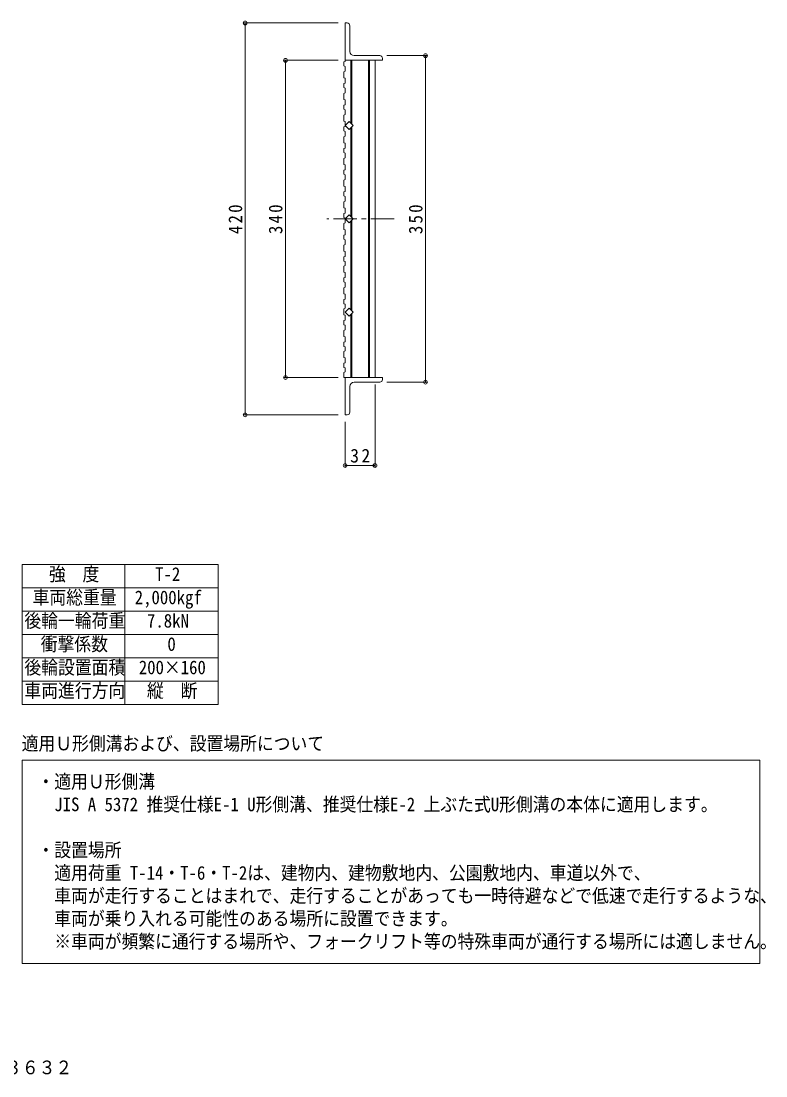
# Model space of a CAD drawing. Units: millimetres, scale not verified. Extents: x -889 to 934, y -680 to 623.
# Drawn here: x 137 to 934, y -680 to 450 of the extents above; entities that cross this region are included whole.
import ezdxf
from ezdxf.enums import TextEntityAlignment as Align

# ---------------------------------------------------------------- set-up
doc = ezdxf.new("R2010")
doc.units = ezdxf.units.MM
doc.header["$LTSCALE"] = 5
doc.header["$PDMODE"] = 32
doc.header["$PDSIZE"] = 4
doc.linetypes.add('CHAIN1', pattern=[8, 5, -1, 1, -1])
for name, color, linetype, lineweight in [('B-0', 2, 'Continuous', 9), ('B-2', 3, 'Continuous', 9), ('B-4', 7, 'Continuous', 9), ('F-4', 2, 'Continuous', 9)]:
    doc.layers.add(name, color=color, linetype=linetype, lineweight=lineweight)
doc.layers.add('F-5', color=7, linetype='Continuous')
doc.styles.add('ＭＳ ゴシック', font='')
doc.styles.get('ＭＳ ゴシック').set_extended_font_data('MS Gothic')

msp = doc.modelspace()

# ---------------------------------------------------------------- linework, layer by layer
at = {"layer": 'B-0'}
for p, q in [((483.645, 408.125), (483.645, 448.125)), ((485.645, 448.125), (483.645, 448.125)), ((488.645, 417.625), (488.645, 445.125)), ((523.645, 408.125), (483.645, 408.125)), ((493.145, 413.125), (520.645, 413.125)), ((523.645, 410.125), (523.645, 408.125)), ((523.645, 68.124), (482.145, 68.124)), ((483.645, 68.124), (483.645, 28.124)), ((523.645, 66.124), (523.645, 68.124)), ((488.645, 58.624), (488.645, 31.124)), ((493.145, 63.124), (520.645, 63.124)), ((485.645, 28.124), (483.645, 28.124))]:
    msp.add_line(p, q, dxfattribs=at)
for centre, radius, start, end in [((485.645, 445.125), 3, 0, 90), ((493.145, 417.625), 4.5, 180, 270), ((520.645, 410.125), 3, 0, 90), ((493.145, 58.624), 4.5, 90, 180), ((520.645, 66.124), 3, 270, 0), ((485.645, 31.124), 3, 270, 0)]:
    msp.add_arc(centre, radius, start, end, dxfattribs=at)
at = {"layer": 'B-2'}
for p, q in [((482.145, 406.47), (483.645, 406.982)), ((483.645, 408.125), (515.645, 408.125)), ((483.645, 408.125), (483.645, 406.982)), ((489.645, 408.125), (489.645, 340.61)), ((490.645, 408.125), (490.645, 339.61)), ((508.645, 408.125), (508.645, 68.124)), ((509.645, 408.125), (509.645, 68.124)), ((515.645, 408.125), (515.645, 68.124)), ((482.145, 395.927), (483.645, 396.438)), ((483.645, 388.868), (483.645, 383.755)), ((482.145, 383.244), (483.645, 383.755)), ((482.145, 372.701), (483.645, 373.212)), ((483.645, 365.642), (483.645, 360.529)), ((482.145, 360.018), (483.645, 360.529)), ((482.145, 349.474), (483.645, 349.986)), ((482.145, 349.474), (482.145, 342.927)), ((482.145, 342.927), (483.645, 342.416)), ((483.645, 342.416), (483.645, 337.302)), ((482.145, 336.791), (483.645, 337.302)), ((483.645, 331.873), (483.645, 326.759)), ((489.645, 335.639), (489.645, 240.61)), ((490.645, 336.776), (490.645, 239.61)), ((482.145, 326.248), (483.645, 326.759)), ((483.645, 319.189), (483.645, 314.076)), ((482.145, 313.565), (483.645, 314.076)), ((483.645, 308.646), (483.645, 303.533)), ((482.145, 303.022), (483.645, 303.533)), ((483.645, 295.963), (483.645, 290.85)), ((482.145, 290.338), (483.645, 290.85)), ((483.645, 285.42), (483.645, 280.307)), ((482.145, 279.795), (483.645, 280.307)), ((483.645, 272.737), (483.645, 267.623)), ((482.145, 267.112), (483.645, 267.623)), ((483.645, 262.193), (483.645, 257.08)), ((482.145, 256.569), (483.645, 257.08)), ((483.645, 249.51), (483.645, 244.397)), ((482.145, 243.886), (483.645, 244.397)), ((483.645, 238.967), (483.645, 233.854)), ((482.145, 233.342), (483.645, 233.854)), ((483.645, 226.284), (483.645, 221.171)), ((489.645, 235.639), (489.645, 140.61)), ((490.645, 139.61), (490.645, 236.639)), ((482.145, 220.659), (483.645, 221.171)), ((483.645, 215.741), (483.645, 210.627)), ((482.145, 210.116), (483.645, 210.627)), ((482.145, 197.433), (483.645, 197.944)), ((483.645, 203.057), (483.645, 197.944)), ((483.645, 192.514), (483.645, 188.124)), ((482.145, 187.613), (483.645, 188.124)), ((482.145, 174.93), (483.645, 175.441)), ((483.645, 180.554), (483.645, 175.441)), ((483.645, 170.011), (483.645, 164.898)), ((482.145, 164.386), (483.645, 164.898)), ((482.145, 151.703), (483.645, 152.215)), ((483.645, 157.328), (483.645, 152.215)), ((482.145, 141.883), (483.645, 142.395)), ((483.645, 146.784), (483.645, 142.395)), ((490.645, 68.124), (490.645, 136.639)), ((482.145, 129.2), (483.645, 129.711)), ((483.645, 134.824), (483.645, 129.711)), ((489.645, 135.639), (489.645, 68.124)), ((482.145, 118.657), (483.645, 119.168)), ((483.645, 124.281), (483.645, 119.168)), ((482.145, 105.974), (483.645, 106.485)), ((483.645, 111.598), (483.645, 106.485)), ((482.145, 96.154), (483.645, 96.665)), ((483.645, 101.055), (483.645, 96.665)), ((482.145, 83.47), (483.645, 83.982)), ((483.645, 89.095), (483.645, 83.982)), ((482.145, 73.65), (483.645, 74.162)), ((482.145, 73.65), (482.145, 68.124)), ((483.645, 68.124), (482.145, 68.124)), ((483.645, 78.552), (483.645, 74.162))]:
    msp.add_line(p, q, dxfattribs=at)
at = {"layer": 'B-2', "linetype": 'CHAIN1'}
msp.add_line((536.051, 238.124), (464.187, 238.124), dxfattribs=at)
at = {"layer": 'B-2'}
for points in [[(482.145, 406.47), (482.145, 402.063), (483.645, 401.552), (483.645, 396.438)], [(482.145, 395.927), (482.145, 389.38), (483.645, 388.868)], [(482.145, 383.244), (482.145, 378.837), (483.645, 378.325), (483.645, 373.212)], [(482.145, 372.701), (482.145, 366.153), (483.645, 365.642)], [(482.145, 360.018), (482.145, 355.61), (483.645, 355.099), (483.645, 349.986)], [(482.145, 336.791), (482.145, 332.384), (483.645, 331.873)], [(482.145, 326.248), (482.145, 319.701), (483.645, 319.189)], [(482.145, 313.565), (482.145, 309.157), (483.645, 308.646)], [(482.145, 303.022), (482.145, 296.474), (483.645, 295.963)], [(482.145, 290.338), (482.145, 285.931), (483.645, 285.42)], [(482.145, 279.795), (482.145, 273.248), (483.645, 272.737)], [(482.145, 267.112), (482.145, 262.705), (483.645, 262.193)], [(482.145, 256.569), (482.145, 250.022), (483.645, 249.51)], [(482.145, 243.886), (482.145, 239.478), (483.645, 238.967)], [(482.145, 233.342), (482.145, 226.795), (483.645, 226.284)], [(482.145, 220.659), (482.145, 216.252), (483.645, 215.741)], [(482.145, 210.116), (482.145, 203.569), (483.645, 203.057)], [(482.145, 197.433), (482.145, 193.025), (483.645, 192.514)], [(482.145, 187.613), (482.145, 181.066), (483.645, 180.554)], [(482.145, 174.93), (482.145, 170.522), (483.645, 170.011)], [(482.145, 164.386), (482.145, 157.839), (483.645, 157.328)], [(482.145, 151.703), (482.145, 147.296), (483.645, 146.784)], [(482.145, 141.883), (482.145, 135.336), (483.645, 134.824)], [(482.145, 129.2), (482.145, 124.793), (483.645, 124.281)], [(482.145, 118.657), (482.145, 112.11), (483.645, 111.598)], [(482.145, 105.974), (482.145, 101.566), (483.645, 101.055)], [(482.145, 96.154), (482.145, 89.606), (483.645, 89.095)], [(482.145, 83.47), (482.145, 79.063), (483.645, 78.552)]]:
    msp.add_lwpolyline(points, dxfattribs=at)
for points in [[(492.13, 338.124), (487.888, 333.882), (483.645, 338.124), (487.888, 342.367)], [(492.13, 338.124), (487.888, 333.882), (483.645, 338.124), (487.888, 342.367)], [(492.13, 238.124), (487.888, 242.367), (483.645, 238.124), (487.888, 233.882)], [(492.13, 138.124), (487.888, 133.882), (483.645, 138.124), (487.888, 142.367)]]:
    msp.add_lwpolyline(points, close=True, dxfattribs=at)
at = {"layer": 'B-4'}
for p, q in [((476.145, 448.125), (375.1, 448.125)), ((376.6, 448.125), (376.6, 28.124)), ((476.145, 408.125), (418.16, 408.125)), ((419.66, 408.125), (419.66, 68.124)), ((528.145, 413.125), (571.16, 413.125)), ((569.66, 413.125), (569.66, 63.124)), ((476.145, 68.124), (418.16, 68.124)), ((515.645, 60.624), (515.645, -27.649)), ((528.145, 63.124), (571.16, 63.124)), ((476.145, 28.124), (375.1, 28.124)), ((483.645, 20.624), (483.645, -27.649)), ((483.645, -26.149), (515.645, -26.149))]:
    msp.add_line(p, q, dxfattribs=at)
for p in [(376.6, 448.125), (419.66, 408.125), (569.66, 413.125), (419.66, 68.124), (569.66, 63.124), (376.6, 28.124), (483.645, -26.149), (515.645, -26.149)]:
    msp.add_point(p, dxfattribs=at)
at = {"layer": 'F-4'}
for p, q in [((137.65, -132.203), (137.65, -282.203)), ((137.65, -132.203), (347.65, -132.203)), ((247.65, -132.203), (247.65, -282.203)), ((347.65, -132.203), (347.65, -282.203)), ((137.65, -157.203), (347.65, -157.203)), ((137.65, -182.203), (347.65, -182.203)), ((137.65, -207.203), (347.65, -207.203)), ((137.65, -232.203), (347.65, -232.203)), ((137.65, -257.203), (347.65, -257.203)), ((137.65, -282.203), (347.65, -282.203))]:
    msp.add_line(p, q, dxfattribs=at)
msp.add_lwpolyline([(137.65, -559.998), (137.65, -341.81), (927.592, -341.81), (927.592, -559.998)], close=True, dxfattribs=at)

# ---------------------------------------------------------------- texts
at = {"layer": 'B-4', "color": 2, "char_height": 14.66, "attachment_point": 7, "rotation": 90, "style": 'ＭＳ ゴシック'}
for s, insert in [('\\T1.27;\\W0.9;420', (373.6, 221.875)), ('\\T1.27;\\W0.9;340', (416.661, 221.875)), ('\\T1.27;\\W0.9;350', (566.661, 221.875))]:
    msp.add_mtext(s, dxfattribs=dict(at, insert=insert))
at = {"layer": 'B-4', "color": 2, "insert": (489.02, -23.149), "char_height": 14.66, "attachment_point": 7, "style": 'ＭＳ ゴシック'}
msp.add_mtext('\\T1.27;\\W0.95;32', dxfattribs=at)
at = {"layer": 'F-4', "style": 'ＭＳ ゴシック', "width": 0.9}
msp.add_text('滑り止め模様付\u3000歩道Ｕ字溝用\u3000スチール製グレーチング\u3000ＨＸＨＵ ３６３２', height=14.66, dxfattribs=at).set_placement((-447.436, -682.92), align=Align.BOTTOM_LEFT)
at = {"layer": 'F-5', "style": 'ＭＳ ゴシック', "width": 0.9}
for s, p in [('強\u3000度', (166.4, -154.203)), ('T-2', (280.15, -154.203)), ('車両総重量', (148.9, -179.203)), ('2,000kgf', (258.275, -179.203)), ('後輪一輪荷重', (140.15, -204.203)), ('7.8kN', (271.4, -204.203)), ('衝撃係数', (157.65, -229.203)), ('0', (293.275, -229.203)), ('後輪設置面積', (140.15, -254.203)), ('200×160', (262.65, -254.203)), ('車両進行方向', (140.15, -279.203)), ('縦\u3000断', (271.4, -279.203)), ('適用Ｕ形側溝および、設置場所について', (137.208, -335.744)), ('・適用Ｕ形側溝', (154.124, -376.522)), ('\u3000JIS A 5372 推奨仕様E-1 U形側溝、推奨仕様E-2 上ぶた式U形側溝の本体に適用します。', (154.124, -400.991)), ('・設置場所', (154.124, -449.93)), ('\u3000適用荷重 T-14・T-6・T-2は、建物内、建物敷地内、公園敷地内、車道以外で、', (154.124, -474.399)), ('\u3000車両が走行することはまれで、走行することがあっても一時待避などで低速で走行するような、', (154.124, -498.868)), ('\u3000車両が乗り入れる可能性のある場所に設置できます。 ', (154.124, -523.338)), ('\u3000※車両が頻繁に通行する場所や、フォークリフト等の特殊車両が通行する場所には適しません。', (154.124, -547.807))]:
    msp.add_text(s, height=14.66, dxfattribs=at).set_placement(p, align=Align.BOTTOM_LEFT)

doc.saveas('drawing.dxf')
